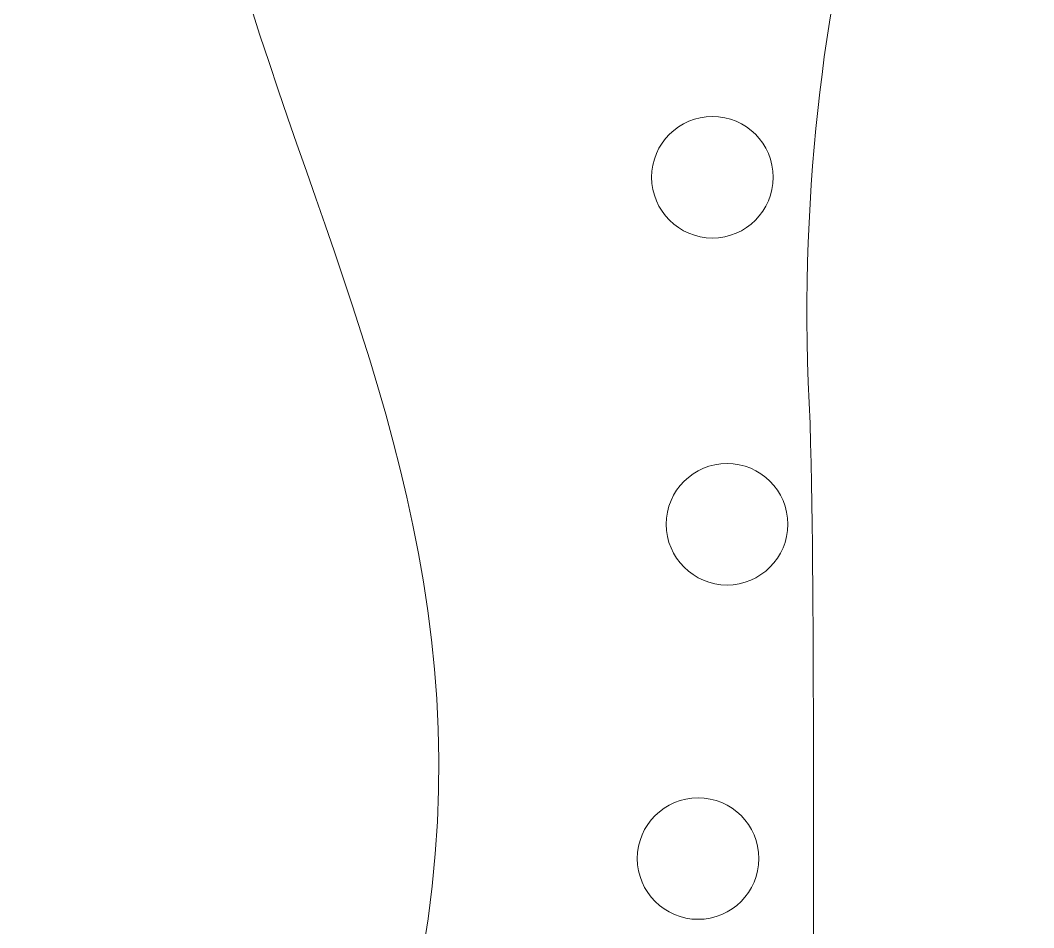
# Model space of a CAD drawing. Header units: centimetres. Extents: x -21.6 to 35.6, y -35.6 to 48.3.
# Drawn here: x -2.741 to -1.073, y 36.85 to 38.343 of the extents above; entities that cross this region are included whole.
import ezdxf

# ---------------------------------------------------------------- set-up
doc = ezdxf.new("R2010")
doc.units = ezdxf.units.CM
doc.header["$MEASUREMENT"] = 0
doc.layers.add('layer 1', color=7, linetype='Continuous')

msp = doc.modelspace()

# ---------------------------------------------------------------- linework, layer by layer
at = {"layer": 'layer 1', "color": 250, "lineweight": 9}
for points, knots in [([(-2.445, 39.6309), (-2.16984, 41.17608), (-0.21824, 41.07448), (-0.00657, 39.7198), (-0.00657, 39.7198), (0.31798, 38.23813), (-0.80137, 37.85773), (-0.17116, 36.40701), (-0.17116, 36.40701), (0.59435, 34.60783), (-2.73622, 34.112), (-2.19295, 36.398), (-2.19295, 36.398), (-1.68495, 37.73149), (-2.74133, 38.27622), (-2.445, 39.6309)], [0, 0, 0, 0, 0.2, 0.2, 0.2, 0.2, 0.4, 0.4, 0.4, 0.4, 0.6, 0.6, 0.6, 0.6, 1, 1, 1, 1]), ([(-1.91727, 36.36943), (-1.82147, 36.47866), (-1.43075, 36.57667), (-1.43452, 36.74387), (-1.43452, 36.74387), (-1.43833, 36.91302), (-1.43245, 37.3371), (-1.44143, 37.67973), (-1.44143, 37.67973), (-1.48458, 38.40587), (-1.25539, 39.01647), (-1.14558, 39.02753), (-1.14558, 39.02753), (-1.04343, 39.03782), (-0.82159, 38.64356), (-0.79311, 37.66915), (-0.79311, 37.66915), (-0.79555, 37.29568), (-0.8134, 36.94161), (-0.82539, 36.77232), (-0.82539, 36.77232), (-0.83604, 36.62206), (-0.46276, 36.42958), (-0.46309, 36.38076)], [0, 0, 0, 0, 0.1428571, 0.1428571, 0.1428571, 0.1428571, 0.2857143, 0.2857143, 0.2857143, 0.2857143, 0.4285714, 0.4285714, 0.4285714, 0.4285714, 0.5714286, 0.5714286, 0.5714286, 0.5714286, 0.7142857, 0.7142857, 0.7142857, 0.7142857, 1, 1, 1, 1]), ([(-1.60226, 38.18502), (-1.65748, 38.18502), (-1.70225, 38.14025), (-1.70225, 38.08502), (-1.70225, 38.08502), (-1.70226, 38.02979), (-1.65748, 37.98502), (-1.60226, 37.98502), (-1.60226, 37.98502), (-1.54703, 37.98502), (-1.50226, 38.02979), (-1.50226, 38.08502), (-1.50226, 38.08502), (-1.50225, 38.14025), (-1.54703, 38.18502), (-1.60226, 38.18502)], [0, 0, 0, 0, 0.2, 0.2, 0.2, 0.2, 0.4, 0.4, 0.4, 0.4, 0.6, 0.6, 0.6, 0.6, 1, 1, 1, 1]), ([(-1.60226, 38.18502), (-1.65748, 38.18502), (-1.70225, 38.14025), (-1.70225, 38.08502), (-1.70225, 38.08502), (-1.70226, 38.02979), (-1.65748, 37.98502), (-1.60226, 37.98502), (-1.60226, 37.98502), (-1.54703, 37.98502), (-1.50226, 38.02979), (-1.50226, 38.08502), (-1.50226, 38.08502), (-1.50225, 38.14025), (-1.54703, 38.18502), (-1.60226, 38.18502)], [0, 0, 0, 0, 0.2, 0.2, 0.2, 0.2, 0.4, 0.4, 0.4, 0.4, 0.6, 0.6, 0.6, 0.6, 1, 1, 1, 1]), ([(-1.60226, 38.18502), (-1.65748, 38.18502), (-1.70225, 38.14025), (-1.70225, 38.08502), (-1.70225, 38.08502), (-1.70226, 38.02979), (-1.65748, 37.98502), (-1.60226, 37.98502), (-1.60226, 37.98502), (-1.54703, 37.98502), (-1.50226, 38.02979), (-1.50226, 38.08502), (-1.50226, 38.08502), (-1.50225, 38.14025), (-1.54703, 38.18502), (-1.60226, 38.18502)], [0, 0, 0, 0, 0.2, 0.2, 0.2, 0.2, 0.4, 0.4, 0.4, 0.4, 0.6, 0.6, 0.6, 0.6, 1, 1, 1, 1]), ([(-1.60226, 38.18502), (-1.65748, 38.18502), (-1.70225, 38.14025), (-1.70225, 38.08502), (-1.70225, 38.08502), (-1.70226, 38.02979), (-1.65748, 37.98502), (-1.60226, 37.98502), (-1.60226, 37.98502), (-1.54703, 37.98502), (-1.50226, 38.02979), (-1.50226, 38.08502), (-1.50226, 38.08502), (-1.50225, 38.14025), (-1.54703, 38.18502), (-1.60226, 38.18502)], [0, 0, 0, 0, 0.2, 0.2, 0.2, 0.2, 0.4, 0.4, 0.4, 0.4, 0.6, 0.6, 0.6, 0.6, 1, 1, 1, 1]), ([(-1.60226, 38.18502), (-1.65748, 38.18502), (-1.70225, 38.14025), (-1.70225, 38.08502), (-1.70225, 38.08502), (-1.70226, 38.02979), (-1.65748, 37.98502), (-1.60226, 37.98502), (-1.60226, 37.98502), (-1.54703, 37.98502), (-1.50226, 38.02979), (-1.50226, 38.08502), (-1.50226, 38.08502), (-1.50225, 38.14025), (-1.54703, 38.18502), (-1.60226, 38.18502)], [0, 0, 0, 0, 0.2, 0.2, 0.2, 0.2, 0.4, 0.4, 0.4, 0.4, 0.6, 0.6, 0.6, 0.6, 1, 1, 1, 1]), ([(-1.60226, 38.18502), (-1.65748, 38.18502), (-1.70225, 38.14025), (-1.70225, 38.08502), (-1.70225, 38.08502), (-1.70226, 38.02979), (-1.65748, 37.98502), (-1.60226, 37.98502), (-1.60226, 37.98502), (-1.54703, 37.98502), (-1.50226, 38.02979), (-1.50226, 38.08502), (-1.50226, 38.08502), (-1.50225, 38.14025), (-1.54703, 38.18502), (-1.60226, 38.18502)], [0, 0, 0, 0, 0.2, 0.2, 0.2, 0.2, 0.4, 0.4, 0.4, 0.4, 0.6, 0.6, 0.6, 0.6, 1, 1, 1, 1]), ([(-1.60226, 38.18502), (-1.65748, 38.18502), (-1.70225, 38.14025), (-1.70225, 38.08502), (-1.70225, 38.08502), (-1.70226, 38.02979), (-1.65748, 37.98502), (-1.60226, 37.98502), (-1.60226, 37.98502), (-1.54703, 37.98502), (-1.50226, 38.02979), (-1.50226, 38.08502), (-1.50226, 38.08502), (-1.50225, 38.14025), (-1.54703, 38.18502), (-1.60226, 38.18502)], [0, 0, 0, 0, 0.2, 0.2, 0.2, 0.2, 0.4, 0.4, 0.4, 0.4, 0.6, 0.6, 0.6, 0.6, 1, 1, 1, 1]), ([(-1.60226, 38.18502), (-1.65748, 38.18502), (-1.70225, 38.14025), (-1.70225, 38.08502), (-1.70225, 38.08502), (-1.70226, 38.02979), (-1.65748, 37.98502), (-1.60226, 37.98502), (-1.60226, 37.98502), (-1.54703, 37.98502), (-1.50226, 38.02979), (-1.50226, 38.08502), (-1.50226, 38.08502), (-1.50225, 38.14025), (-1.54703, 38.18502), (-1.60226, 38.18502)], [0, 0, 0, 0, 0.2, 0.2, 0.2, 0.2, 0.4, 0.4, 0.4, 0.4, 0.6, 0.6, 0.6, 0.6, 1, 1, 1, 1]), ([(-1.60226, 38.18502), (-1.65748, 38.18502), (-1.70225, 38.14025), (-1.70225, 38.08502), (-1.70225, 38.08502), (-1.70226, 38.02979), (-1.65748, 37.98502), (-1.60226, 37.98502), (-1.60226, 37.98502), (-1.54703, 37.98502), (-1.50226, 38.02979), (-1.50226, 38.08502), (-1.50226, 38.08502), (-1.50225, 38.14025), (-1.54703, 38.18502), (-1.60226, 38.18502)], [0, 0, 0, 0, 0.2, 0.2, 0.2, 0.2, 0.4, 0.4, 0.4, 0.4, 0.6, 0.6, 0.6, 0.6, 1, 1, 1, 1]), ([(-1.60226, 38.18502), (-1.65748, 38.18502), (-1.70225, 38.14025), (-1.70225, 38.08502), (-1.70225, 38.08502), (-1.70226, 38.02979), (-1.65748, 37.98502), (-1.60226, 37.98502), (-1.60226, 37.98502), (-1.54703, 37.98502), (-1.50226, 38.02979), (-1.50226, 38.08502), (-1.50226, 38.08502), (-1.50225, 38.14025), (-1.54703, 38.18502), (-1.60226, 38.18502)], [0, 0, 0, 0, 0.2, 0.2, 0.2, 0.2, 0.4, 0.4, 0.4, 0.4, 0.6, 0.6, 0.6, 0.6, 1, 1, 1, 1]), ([(-1.60226, 38.18502), (-1.65748, 38.18502), (-1.70225, 38.14025), (-1.70225, 38.08502), (-1.70225, 38.08502), (-1.70226, 38.02979), (-1.65748, 37.98502), (-1.60226, 37.98502), (-1.60226, 37.98502), (-1.54703, 37.98502), (-1.50226, 38.02979), (-1.50226, 38.08502), (-1.50226, 38.08502), (-1.50225, 38.14025), (-1.54703, 38.18502), (-1.60226, 38.18502)], [0, 0, 0, 0, 0.2, 0.2, 0.2, 0.2, 0.4, 0.4, 0.4, 0.4, 0.6, 0.6, 0.6, 0.6, 1, 1, 1, 1]), ([(-1.60226, 38.18502), (-1.65748, 38.18502), (-1.70225, 38.14025), (-1.70225, 38.08502), (-1.70225, 38.08502), (-1.70226, 38.02979), (-1.65748, 37.98502), (-1.60226, 37.98502), (-1.60226, 37.98502), (-1.54703, 37.98502), (-1.50226, 38.02979), (-1.50226, 38.08502), (-1.50226, 38.08502), (-1.50225, 38.14025), (-1.54703, 38.18502), (-1.60226, 38.18502)], [0, 0, 0, 0, 0.2, 0.2, 0.2, 0.2, 0.4, 0.4, 0.4, 0.4, 0.6, 0.6, 0.6, 0.6, 1, 1, 1, 1]), ([(-1.60226, 38.18502), (-1.65748, 38.18502), (-1.70225, 38.14025), (-1.70225, 38.08502), (-1.70225, 38.08502), (-1.70226, 38.02979), (-1.65748, 37.98502), (-1.60226, 37.98502), (-1.60226, 37.98502), (-1.54703, 37.98502), (-1.50226, 38.02979), (-1.50226, 38.08502), (-1.50226, 38.08502), (-1.50225, 38.14025), (-1.54703, 38.18502), (-1.60226, 38.18502)], [0, 0, 0, 0, 0.2, 0.2, 0.2, 0.2, 0.4, 0.4, 0.4, 0.4, 0.6, 0.6, 0.6, 0.6, 1, 1, 1, 1]), ([(-1.60226, 38.18502), (-1.65748, 38.18502), (-1.70225, 38.14025), (-1.70225, 38.08502), (-1.70225, 38.08502), (-1.70226, 38.02979), (-1.65748, 37.98502), (-1.60226, 37.98502), (-1.60226, 37.98502), (-1.54703, 37.98502), (-1.50226, 38.02979), (-1.50226, 38.08502), (-1.50226, 38.08502), (-1.50225, 38.14025), (-1.54703, 38.18502), (-1.60226, 38.18502)], [0, 0, 0, 0, 0.2, 0.2, 0.2, 0.2, 0.4, 0.4, 0.4, 0.4, 0.6, 0.6, 0.6, 0.6, 1, 1, 1, 1]), ([(-1.60226, 38.18502), (-1.65748, 38.18502), (-1.70225, 38.14025), (-1.70225, 38.08502), (-1.70225, 38.08502), (-1.70226, 38.02979), (-1.65748, 37.98502), (-1.60226, 37.98502), (-1.60226, 37.98502), (-1.54703, 37.98502), (-1.50226, 38.02979), (-1.50226, 38.08502), (-1.50226, 38.08502), (-1.50225, 38.14025), (-1.54703, 38.18502), (-1.60226, 38.18502)], [0, 0, 0, 0, 0.2, 0.2, 0.2, 0.2, 0.4, 0.4, 0.4, 0.4, 0.6, 0.6, 0.6, 0.6, 1, 1, 1, 1]), ([(-1.60226, 38.18502), (-1.65748, 38.18502), (-1.70225, 38.14025), (-1.70225, 38.08502), (-1.70225, 38.08502), (-1.70226, 38.02979), (-1.65748, 37.98502), (-1.60226, 37.98502), (-1.60226, 37.98502), (-1.54703, 37.98502), (-1.50226, 38.02979), (-1.50226, 38.08502), (-1.50226, 38.08502), (-1.50225, 38.14025), (-1.54703, 38.18502), (-1.60226, 38.18502)], [0, 0, 0, 0, 0.2, 0.2, 0.2, 0.2, 0.4, 0.4, 0.4, 0.4, 0.6, 0.6, 0.6, 0.6, 1, 1, 1, 1]), ([(-1.60226, 38.18502), (-1.65748, 38.18502), (-1.70225, 38.14025), (-1.70225, 38.08502), (-1.70225, 38.08502), (-1.70226, 38.02979), (-1.65748, 37.98502), (-1.60226, 37.98502), (-1.60226, 37.98502), (-1.54703, 37.98502), (-1.50226, 38.02979), (-1.50226, 38.08502), (-1.50226, 38.08502), (-1.50225, 38.14025), (-1.54703, 38.18502), (-1.60226, 38.18502)], [0, 0, 0, 0, 0.2, 0.2, 0.2, 0.2, 0.4, 0.4, 0.4, 0.4, 0.6, 0.6, 0.6, 0.6, 1, 1, 1, 1]), ([(-1.60226, 38.18502), (-1.65748, 38.18502), (-1.70225, 38.14025), (-1.70225, 38.08502), (-1.70225, 38.08502), (-1.70226, 38.02979), (-1.65748, 37.98502), (-1.60226, 37.98502), (-1.60226, 37.98502), (-1.54703, 37.98502), (-1.50226, 38.02979), (-1.50226, 38.08502), (-1.50226, 38.08502), (-1.50225, 38.14025), (-1.54703, 38.18502), (-1.60226, 38.18502)], [0, 0, 0, 0, 0.2, 0.2, 0.2, 0.2, 0.4, 0.4, 0.4, 0.4, 0.6, 0.6, 0.6, 0.6, 1, 1, 1, 1]), ([(-1.60226, 38.18502), (-1.65748, 38.18502), (-1.70225, 38.14025), (-1.70225, 38.08502), (-1.70225, 38.08502), (-1.70226, 38.02979), (-1.65748, 37.98502), (-1.60226, 37.98502), (-1.60226, 37.98502), (-1.54703, 37.98502), (-1.50226, 38.02979), (-1.50226, 38.08502), (-1.50226, 38.08502), (-1.50225, 38.14025), (-1.54703, 38.18502), (-1.60226, 38.18502)], [0, 0, 0, 0, 0.2, 0.2, 0.2, 0.2, 0.4, 0.4, 0.4, 0.4, 0.6, 0.6, 0.6, 0.6, 1, 1, 1, 1]), ([(-1.60226, 38.18502), (-1.65748, 38.18502), (-1.70225, 38.14025), (-1.70225, 38.08502), (-1.70225, 38.08502), (-1.70226, 38.02979), (-1.65748, 37.98502), (-1.60226, 37.98502), (-1.60226, 37.98502), (-1.54703, 37.98502), (-1.50226, 38.02979), (-1.50226, 38.08502), (-1.50226, 38.08502), (-1.50225, 38.14025), (-1.54703, 38.18502), (-1.60226, 38.18502)], [0, 0, 0, 0, 0.2, 0.2, 0.2, 0.2, 0.4, 0.4, 0.4, 0.4, 0.6, 0.6, 0.6, 0.6, 1, 1, 1, 1]), ([(-1.60226, 38.18502), (-1.65748, 38.18502), (-1.70225, 38.14025), (-1.70225, 38.08502), (-1.70225, 38.08502), (-1.70226, 38.02979), (-1.65748, 37.98502), (-1.60226, 37.98502), (-1.60226, 37.98502), (-1.54703, 37.98502), (-1.50226, 38.02979), (-1.50226, 38.08502), (-1.50226, 38.08502), (-1.50225, 38.14025), (-1.54703, 38.18502), (-1.60226, 38.18502)], [0, 0, 0, 0, 0.2, 0.2, 0.2, 0.2, 0.4, 0.4, 0.4, 0.4, 0.6, 0.6, 0.6, 0.6, 1, 1, 1, 1]), ([(-1.57824, 37.61375), (-1.63346, 37.61375), (-1.67823, 37.56898), (-1.67823, 37.51375), (-1.67823, 37.51375), (-1.67824, 37.45852), (-1.63346, 37.41375), (-1.57824, 37.41375), (-1.57824, 37.41375), (-1.52301, 37.41375), (-1.47824, 37.45852), (-1.47824, 37.51375), (-1.47824, 37.51375), (-1.47823, 37.56898), (-1.52301, 37.61375), (-1.57824, 37.61375)], [0, 0, 0, 0, 0.2, 0.2, 0.2, 0.2, 0.4, 0.4, 0.4, 0.4, 0.6, 0.6, 0.6, 0.6, 1, 1, 1, 1]), ([(-1.57824, 37.61375), (-1.63346, 37.61375), (-1.67823, 37.56898), (-1.67823, 37.51375), (-1.67823, 37.51375), (-1.67824, 37.45852), (-1.63346, 37.41375), (-1.57824, 37.41375), (-1.57824, 37.41375), (-1.52301, 37.41375), (-1.47824, 37.45852), (-1.47824, 37.51375), (-1.47824, 37.51375), (-1.47823, 37.56898), (-1.52301, 37.61375), (-1.57824, 37.61375)], [0, 0, 0, 0, 0.2, 0.2, 0.2, 0.2, 0.4, 0.4, 0.4, 0.4, 0.6, 0.6, 0.6, 0.6, 1, 1, 1, 1]), ([(-1.57824, 37.61375), (-1.63346, 37.61375), (-1.67823, 37.56898), (-1.67823, 37.51375), (-1.67823, 37.51375), (-1.67824, 37.45852), (-1.63346, 37.41375), (-1.57824, 37.41375), (-1.57824, 37.41375), (-1.52301, 37.41375), (-1.47824, 37.45852), (-1.47824, 37.51375), (-1.47824, 37.51375), (-1.47823, 37.56898), (-1.52301, 37.61375), (-1.57824, 37.61375)], [0, 0, 0, 0, 0.2, 0.2, 0.2, 0.2, 0.4, 0.4, 0.4, 0.4, 0.6, 0.6, 0.6, 0.6, 1, 1, 1, 1]), ([(-1.57824, 37.61375), (-1.63346, 37.61375), (-1.67823, 37.56898), (-1.67823, 37.51375), (-1.67823, 37.51375), (-1.67824, 37.45852), (-1.63346, 37.41375), (-1.57824, 37.41375), (-1.57824, 37.41375), (-1.52301, 37.41375), (-1.47824, 37.45852), (-1.47824, 37.51375), (-1.47824, 37.51375), (-1.47823, 37.56898), (-1.52301, 37.61375), (-1.57824, 37.61375)], [0, 0, 0, 0, 0.2, 0.2, 0.2, 0.2, 0.4, 0.4, 0.4, 0.4, 0.6, 0.6, 0.6, 0.6, 1, 1, 1, 1]), ([(-1.57824, 37.61375), (-1.63346, 37.61375), (-1.67823, 37.56898), (-1.67823, 37.51375), (-1.67823, 37.51375), (-1.67824, 37.45852), (-1.63346, 37.41375), (-1.57824, 37.41375), (-1.57824, 37.41375), (-1.52301, 37.41375), (-1.47824, 37.45852), (-1.47824, 37.51375), (-1.47824, 37.51375), (-1.47823, 37.56898), (-1.52301, 37.61375), (-1.57824, 37.61375)], [0, 0, 0, 0, 0.2, 0.2, 0.2, 0.2, 0.4, 0.4, 0.4, 0.4, 0.6, 0.6, 0.6, 0.6, 1, 1, 1, 1]), ([(-1.57824, 37.61375), (-1.63346, 37.61375), (-1.67823, 37.56898), (-1.67823, 37.51375), (-1.67823, 37.51375), (-1.67824, 37.45852), (-1.63346, 37.41375), (-1.57824, 37.41375), (-1.57824, 37.41375), (-1.52301, 37.41375), (-1.47824, 37.45852), (-1.47824, 37.51375), (-1.47824, 37.51375), (-1.47823, 37.56898), (-1.52301, 37.61375), (-1.57824, 37.61375)], [0, 0, 0, 0, 0.2, 0.2, 0.2, 0.2, 0.4, 0.4, 0.4, 0.4, 0.6, 0.6, 0.6, 0.6, 1, 1, 1, 1]), ([(-1.57824, 37.61375), (-1.63346, 37.61375), (-1.67823, 37.56898), (-1.67823, 37.51375), (-1.67823, 37.51375), (-1.67824, 37.45852), (-1.63346, 37.41375), (-1.57824, 37.41375), (-1.57824, 37.41375), (-1.52301, 37.41375), (-1.47824, 37.45852), (-1.47824, 37.51375), (-1.47824, 37.51375), (-1.47823, 37.56898), (-1.52301, 37.61375), (-1.57824, 37.61375)], [0, 0, 0, 0, 0.2, 0.2, 0.2, 0.2, 0.4, 0.4, 0.4, 0.4, 0.6, 0.6, 0.6, 0.6, 1, 1, 1, 1]), ([(-1.57824, 37.61375), (-1.63346, 37.61375), (-1.67823, 37.56898), (-1.67823, 37.51375), (-1.67823, 37.51375), (-1.67824, 37.45852), (-1.63346, 37.41375), (-1.57824, 37.41375), (-1.57824, 37.41375), (-1.52301, 37.41375), (-1.47824, 37.45852), (-1.47824, 37.51375), (-1.47824, 37.51375), (-1.47823, 37.56898), (-1.52301, 37.61375), (-1.57824, 37.61375)], [0, 0, 0, 0, 0.2, 0.2, 0.2, 0.2, 0.4, 0.4, 0.4, 0.4, 0.6, 0.6, 0.6, 0.6, 1, 1, 1, 1]), ([(-1.57824, 37.61375), (-1.63346, 37.61375), (-1.67823, 37.56898), (-1.67823, 37.51375), (-1.67823, 37.51375), (-1.67824, 37.45852), (-1.63346, 37.41375), (-1.57824, 37.41375), (-1.57824, 37.41375), (-1.52301, 37.41375), (-1.47824, 37.45852), (-1.47824, 37.51375), (-1.47824, 37.51375), (-1.47823, 37.56898), (-1.52301, 37.61375), (-1.57824, 37.61375)], [0, 0, 0, 0, 0.2, 0.2, 0.2, 0.2, 0.4, 0.4, 0.4, 0.4, 0.6, 0.6, 0.6, 0.6, 1, 1, 1, 1]), ([(-1.57824, 37.61375), (-1.63346, 37.61375), (-1.67823, 37.56898), (-1.67823, 37.51375), (-1.67823, 37.51375), (-1.67824, 37.45852), (-1.63346, 37.41375), (-1.57824, 37.41375), (-1.57824, 37.41375), (-1.52301, 37.41375), (-1.47824, 37.45852), (-1.47824, 37.51375), (-1.47824, 37.51375), (-1.47823, 37.56898), (-1.52301, 37.61375), (-1.57824, 37.61375)], [0, 0, 0, 0, 0.2, 0.2, 0.2, 0.2, 0.4, 0.4, 0.4, 0.4, 0.6, 0.6, 0.6, 0.6, 1, 1, 1, 1]), ([(-1.57824, 37.61375), (-1.63346, 37.61375), (-1.67823, 37.56898), (-1.67823, 37.51375), (-1.67823, 37.51375), (-1.67824, 37.45852), (-1.63346, 37.41375), (-1.57824, 37.41375), (-1.57824, 37.41375), (-1.52301, 37.41375), (-1.47824, 37.45852), (-1.47824, 37.51375), (-1.47824, 37.51375), (-1.47823, 37.56898), (-1.52301, 37.61375), (-1.57824, 37.61375)], [0, 0, 0, 0, 0.2, 0.2, 0.2, 0.2, 0.4, 0.4, 0.4, 0.4, 0.6, 0.6, 0.6, 0.6, 1, 1, 1, 1]), ([(-1.57824, 37.61375), (-1.63346, 37.61375), (-1.67823, 37.56898), (-1.67823, 37.51375), (-1.67823, 37.51375), (-1.67824, 37.45852), (-1.63346, 37.41375), (-1.57824, 37.41375), (-1.57824, 37.41375), (-1.52301, 37.41375), (-1.47824, 37.45852), (-1.47824, 37.51375), (-1.47824, 37.51375), (-1.47823, 37.56898), (-1.52301, 37.61375), (-1.57824, 37.61375)], [0, 0, 0, 0, 0.2, 0.2, 0.2, 0.2, 0.4, 0.4, 0.4, 0.4, 0.6, 0.6, 0.6, 0.6, 1, 1, 1, 1]), ([(-1.57824, 37.61375), (-1.63346, 37.61375), (-1.67823, 37.56898), (-1.67823, 37.51375), (-1.67823, 37.51375), (-1.67824, 37.45852), (-1.63346, 37.41375), (-1.57824, 37.41375), (-1.57824, 37.41375), (-1.52301, 37.41375), (-1.47824, 37.45852), (-1.47824, 37.51375), (-1.47824, 37.51375), (-1.47823, 37.56898), (-1.52301, 37.61375), (-1.57824, 37.61375)], [0, 0, 0, 0, 0.2, 0.2, 0.2, 0.2, 0.4, 0.4, 0.4, 0.4, 0.6, 0.6, 0.6, 0.6, 1, 1, 1, 1]), ([(-1.57824, 37.61375), (-1.63346, 37.61375), (-1.67823, 37.56898), (-1.67823, 37.51375), (-1.67823, 37.51375), (-1.67824, 37.45852), (-1.63346, 37.41375), (-1.57824, 37.41375), (-1.57824, 37.41375), (-1.52301, 37.41375), (-1.47824, 37.45852), (-1.47824, 37.51375), (-1.47824, 37.51375), (-1.47823, 37.56898), (-1.52301, 37.61375), (-1.57824, 37.61375)], [0, 0, 0, 0, 0.2, 0.2, 0.2, 0.2, 0.4, 0.4, 0.4, 0.4, 0.6, 0.6, 0.6, 0.6, 1, 1, 1, 1]), ([(-1.57824, 37.61375), (-1.63346, 37.61375), (-1.67823, 37.56898), (-1.67823, 37.51375), (-1.67823, 37.51375), (-1.67824, 37.45852), (-1.63346, 37.41375), (-1.57824, 37.41375), (-1.57824, 37.41375), (-1.52301, 37.41375), (-1.47824, 37.45852), (-1.47824, 37.51375), (-1.47824, 37.51375), (-1.47823, 37.56898), (-1.52301, 37.61375), (-1.57824, 37.61375)], [0, 0, 0, 0, 0.2, 0.2, 0.2, 0.2, 0.4, 0.4, 0.4, 0.4, 0.6, 0.6, 0.6, 0.6, 1, 1, 1, 1]), ([(-1.57824, 37.61375), (-1.63346, 37.61375), (-1.67823, 37.56898), (-1.67823, 37.51375), (-1.67823, 37.51375), (-1.67824, 37.45852), (-1.63346, 37.41375), (-1.57824, 37.41375), (-1.57824, 37.41375), (-1.52301, 37.41375), (-1.47824, 37.45852), (-1.47824, 37.51375), (-1.47824, 37.51375), (-1.47823, 37.56898), (-1.52301, 37.61375), (-1.57824, 37.61375)], [0, 0, 0, 0, 0.2, 0.2, 0.2, 0.2, 0.4, 0.4, 0.4, 0.4, 0.6, 0.6, 0.6, 0.6, 1, 1, 1, 1]), ([(-1.57824, 37.61375), (-1.63346, 37.61375), (-1.67823, 37.56898), (-1.67823, 37.51375), (-1.67823, 37.51375), (-1.67824, 37.45852), (-1.63346, 37.41375), (-1.57824, 37.41375), (-1.57824, 37.41375), (-1.52301, 37.41375), (-1.47824, 37.45852), (-1.47824, 37.51375), (-1.47824, 37.51375), (-1.47823, 37.56898), (-1.52301, 37.61375), (-1.57824, 37.61375)], [0, 0, 0, 0, 0.2, 0.2, 0.2, 0.2, 0.4, 0.4, 0.4, 0.4, 0.6, 0.6, 0.6, 0.6, 1, 1, 1, 1]), ([(-1.57824, 37.61375), (-1.63346, 37.61375), (-1.67823, 37.56898), (-1.67823, 37.51375), (-1.67823, 37.51375), (-1.67824, 37.45852), (-1.63346, 37.41375), (-1.57824, 37.41375), (-1.57824, 37.41375), (-1.52301, 37.41375), (-1.47824, 37.45852), (-1.47824, 37.51375), (-1.47824, 37.51375), (-1.47823, 37.56898), (-1.52301, 37.61375), (-1.57824, 37.61375)], [0, 0, 0, 0, 0.2, 0.2, 0.2, 0.2, 0.4, 0.4, 0.4, 0.4, 0.6, 0.6, 0.6, 0.6, 1, 1, 1, 1]), ([(-1.57824, 37.61375), (-1.63346, 37.61375), (-1.67823, 37.56898), (-1.67823, 37.51375), (-1.67823, 37.51375), (-1.67824, 37.45852), (-1.63346, 37.41375), (-1.57824, 37.41375), (-1.57824, 37.41375), (-1.52301, 37.41375), (-1.47824, 37.45852), (-1.47824, 37.51375), (-1.47824, 37.51375), (-1.47823, 37.56898), (-1.52301, 37.61375), (-1.57824, 37.61375)], [0, 0, 0, 0, 0.2, 0.2, 0.2, 0.2, 0.4, 0.4, 0.4, 0.4, 0.6, 0.6, 0.6, 0.6, 1, 1, 1, 1]), ([(-1.57824, 37.61375), (-1.63346, 37.61375), (-1.67823, 37.56898), (-1.67823, 37.51375), (-1.67823, 37.51375), (-1.67824, 37.45852), (-1.63346, 37.41375), (-1.57824, 37.41375), (-1.57824, 37.41375), (-1.52301, 37.41375), (-1.47824, 37.45852), (-1.47824, 37.51375), (-1.47824, 37.51375), (-1.47823, 37.56898), (-1.52301, 37.61375), (-1.57824, 37.61375)], [0, 0, 0, 0, 0.2, 0.2, 0.2, 0.2, 0.4, 0.4, 0.4, 0.4, 0.6, 0.6, 0.6, 0.6, 1, 1, 1, 1]), ([(-1.57824, 37.61375), (-1.63346, 37.61375), (-1.67823, 37.56898), (-1.67823, 37.51375), (-1.67823, 37.51375), (-1.67824, 37.45852), (-1.63346, 37.41375), (-1.57824, 37.41375), (-1.57824, 37.41375), (-1.52301, 37.41375), (-1.47824, 37.45852), (-1.47824, 37.51375), (-1.47824, 37.51375), (-1.47823, 37.56898), (-1.52301, 37.61375), (-1.57824, 37.61375)], [0, 0, 0, 0, 0.2, 0.2, 0.2, 0.2, 0.4, 0.4, 0.4, 0.4, 0.6, 0.6, 0.6, 0.6, 1, 1, 1, 1]), ([(-1.62587, 37.06345), (-1.68109, 37.06345), (-1.72586, 37.01868), (-1.72586, 36.96345), (-1.72586, 36.96345), (-1.72587, 36.90822), (-1.68109, 36.86345), (-1.62587, 36.86345), (-1.62587, 36.86345), (-1.57064, 36.86345), (-1.52587, 36.90822), (-1.52587, 36.96345), (-1.52587, 36.96345), (-1.52586, 37.01868), (-1.57064, 37.06345), (-1.62587, 37.06345)], [0, 0, 0, 0, 0.2, 0.2, 0.2, 0.2, 0.4, 0.4, 0.4, 0.4, 0.6, 0.6, 0.6, 0.6, 1, 1, 1, 1]), ([(-1.62587, 37.06345), (-1.68109, 37.06345), (-1.72586, 37.01868), (-1.72586, 36.96345), (-1.72586, 36.96345), (-1.72587, 36.90822), (-1.68109, 36.86345), (-1.62587, 36.86345), (-1.62587, 36.86345), (-1.57064, 36.86345), (-1.52587, 36.90822), (-1.52587, 36.96345), (-1.52587, 36.96345), (-1.52586, 37.01868), (-1.57064, 37.06345), (-1.62587, 37.06345)], [0, 0, 0, 0, 0.2, 0.2, 0.2, 0.2, 0.4, 0.4, 0.4, 0.4, 0.6, 0.6, 0.6, 0.6, 1, 1, 1, 1]), ([(-1.62587, 37.06345), (-1.68109, 37.06345), (-1.72586, 37.01868), (-1.72586, 36.96345), (-1.72586, 36.96345), (-1.72587, 36.90822), (-1.68109, 36.86345), (-1.62587, 36.86345), (-1.62587, 36.86345), (-1.57064, 36.86345), (-1.52587, 36.90822), (-1.52587, 36.96345), (-1.52587, 36.96345), (-1.52586, 37.01868), (-1.57064, 37.06345), (-1.62587, 37.06345)], [0, 0, 0, 0, 0.2, 0.2, 0.2, 0.2, 0.4, 0.4, 0.4, 0.4, 0.6, 0.6, 0.6, 0.6, 1, 1, 1, 1]), ([(-1.62587, 37.06345), (-1.68109, 37.06345), (-1.72586, 37.01868), (-1.72586, 36.96345), (-1.72586, 36.96345), (-1.72587, 36.90822), (-1.68109, 36.86345), (-1.62587, 36.86345), (-1.62587, 36.86345), (-1.57064, 36.86345), (-1.52587, 36.90822), (-1.52587, 36.96345), (-1.52587, 36.96345), (-1.52586, 37.01868), (-1.57064, 37.06345), (-1.62587, 37.06345)], [0, 0, 0, 0, 0.2, 0.2, 0.2, 0.2, 0.4, 0.4, 0.4, 0.4, 0.6, 0.6, 0.6, 0.6, 1, 1, 1, 1]), ([(-1.62587, 37.06345), (-1.68109, 37.06345), (-1.72586, 37.01868), (-1.72586, 36.96345), (-1.72586, 36.96345), (-1.72587, 36.90822), (-1.68109, 36.86345), (-1.62587, 36.86345), (-1.62587, 36.86345), (-1.57064, 36.86345), (-1.52587, 36.90822), (-1.52587, 36.96345), (-1.52587, 36.96345), (-1.52586, 37.01868), (-1.57064, 37.06345), (-1.62587, 37.06345)], [0, 0, 0, 0, 0.2, 0.2, 0.2, 0.2, 0.4, 0.4, 0.4, 0.4, 0.6, 0.6, 0.6, 0.6, 1, 1, 1, 1]), ([(-1.62587, 37.06345), (-1.68109, 37.06345), (-1.72586, 37.01868), (-1.72586, 36.96345), (-1.72586, 36.96345), (-1.72587, 36.90822), (-1.68109, 36.86345), (-1.62587, 36.86345), (-1.62587, 36.86345), (-1.57064, 36.86345), (-1.52587, 36.90822), (-1.52587, 36.96345), (-1.52587, 36.96345), (-1.52586, 37.01868), (-1.57064, 37.06345), (-1.62587, 37.06345)], [0, 0, 0, 0, 0.2, 0.2, 0.2, 0.2, 0.4, 0.4, 0.4, 0.4, 0.6, 0.6, 0.6, 0.6, 1, 1, 1, 1]), ([(-1.62587, 37.06345), (-1.68109, 37.06345), (-1.72586, 37.01868), (-1.72586, 36.96345), (-1.72586, 36.96345), (-1.72587, 36.90822), (-1.68109, 36.86345), (-1.62587, 36.86345), (-1.62587, 36.86345), (-1.57064, 36.86345), (-1.52587, 36.90822), (-1.52587, 36.96345), (-1.52587, 36.96345), (-1.52586, 37.01868), (-1.57064, 37.06345), (-1.62587, 37.06345)], [0, 0, 0, 0, 0.2, 0.2, 0.2, 0.2, 0.4, 0.4, 0.4, 0.4, 0.6, 0.6, 0.6, 0.6, 1, 1, 1, 1]), ([(-1.62587, 37.06345), (-1.68109, 37.06345), (-1.72586, 37.01868), (-1.72586, 36.96345), (-1.72586, 36.96345), (-1.72587, 36.90822), (-1.68109, 36.86345), (-1.62587, 36.86345), (-1.62587, 36.86345), (-1.57064, 36.86345), (-1.52587, 36.90822), (-1.52587, 36.96345), (-1.52587, 36.96345), (-1.52586, 37.01868), (-1.57064, 37.06345), (-1.62587, 37.06345)], [0, 0, 0, 0, 0.2, 0.2, 0.2, 0.2, 0.4, 0.4, 0.4, 0.4, 0.6, 0.6, 0.6, 0.6, 1, 1, 1, 1]), ([(-1.62587, 37.06345), (-1.68109, 37.06345), (-1.72586, 37.01868), (-1.72586, 36.96345), (-1.72586, 36.96345), (-1.72587, 36.90822), (-1.68109, 36.86345), (-1.62587, 36.86345), (-1.62587, 36.86345), (-1.57064, 36.86345), (-1.52587, 36.90822), (-1.52587, 36.96345), (-1.52587, 36.96345), (-1.52586, 37.01868), (-1.57064, 37.06345), (-1.62587, 37.06345)], [0, 0, 0, 0, 0.2, 0.2, 0.2, 0.2, 0.4, 0.4, 0.4, 0.4, 0.6, 0.6, 0.6, 0.6, 1, 1, 1, 1]), ([(-1.62587, 37.06345), (-1.68109, 37.06345), (-1.72586, 37.01868), (-1.72586, 36.96345), (-1.72586, 36.96345), (-1.72587, 36.90822), (-1.68109, 36.86345), (-1.62587, 36.86345), (-1.62587, 36.86345), (-1.57064, 36.86345), (-1.52587, 36.90822), (-1.52587, 36.96345), (-1.52587, 36.96345), (-1.52586, 37.01868), (-1.57064, 37.06345), (-1.62587, 37.06345)], [0, 0, 0, 0, 0.2, 0.2, 0.2, 0.2, 0.4, 0.4, 0.4, 0.4, 0.6, 0.6, 0.6, 0.6, 1, 1, 1, 1]), ([(-1.62587, 37.06345), (-1.68109, 37.06345), (-1.72586, 37.01868), (-1.72586, 36.96345), (-1.72586, 36.96345), (-1.72587, 36.90822), (-1.68109, 36.86345), (-1.62587, 36.86345), (-1.62587, 36.86345), (-1.57064, 36.86345), (-1.52587, 36.90822), (-1.52587, 36.96345), (-1.52587, 36.96345), (-1.52586, 37.01868), (-1.57064, 37.06345), (-1.62587, 37.06345)], [0, 0, 0, 0, 0.2, 0.2, 0.2, 0.2, 0.4, 0.4, 0.4, 0.4, 0.6, 0.6, 0.6, 0.6, 1, 1, 1, 1]), ([(-1.62587, 37.06345), (-1.68109, 37.06345), (-1.72586, 37.01868), (-1.72586, 36.96345), (-1.72586, 36.96345), (-1.72587, 36.90822), (-1.68109, 36.86345), (-1.62587, 36.86345), (-1.62587, 36.86345), (-1.57064, 36.86345), (-1.52587, 36.90822), (-1.52587, 36.96345), (-1.52587, 36.96345), (-1.52586, 37.01868), (-1.57064, 37.06345), (-1.62587, 37.06345)], [0, 0, 0, 0, 0.2, 0.2, 0.2, 0.2, 0.4, 0.4, 0.4, 0.4, 0.6, 0.6, 0.6, 0.6, 1, 1, 1, 1]), ([(-1.62587, 37.06345), (-1.68109, 37.06345), (-1.72586, 37.01868), (-1.72586, 36.96345), (-1.72586, 36.96345), (-1.72587, 36.90822), (-1.68109, 36.86345), (-1.62587, 36.86345), (-1.62587, 36.86345), (-1.57064, 36.86345), (-1.52587, 36.90822), (-1.52587, 36.96345), (-1.52587, 36.96345), (-1.52586, 37.01868), (-1.57064, 37.06345), (-1.62587, 37.06345)], [0, 0, 0, 0, 0.2, 0.2, 0.2, 0.2, 0.4, 0.4, 0.4, 0.4, 0.6, 0.6, 0.6, 0.6, 1, 1, 1, 1]), ([(-1.62587, 37.06345), (-1.68109, 37.06345), (-1.72586, 37.01868), (-1.72586, 36.96345), (-1.72586, 36.96345), (-1.72587, 36.90822), (-1.68109, 36.86345), (-1.62587, 36.86345), (-1.62587, 36.86345), (-1.57064, 36.86345), (-1.52587, 36.90822), (-1.52587, 36.96345), (-1.52587, 36.96345), (-1.52586, 37.01868), (-1.57064, 37.06345), (-1.62587, 37.06345)], [0, 0, 0, 0, 0.2, 0.2, 0.2, 0.2, 0.4, 0.4, 0.4, 0.4, 0.6, 0.6, 0.6, 0.6, 1, 1, 1, 1]), ([(-1.62587, 37.06345), (-1.68109, 37.06345), (-1.72586, 37.01868), (-1.72586, 36.96345), (-1.72586, 36.96345), (-1.72587, 36.90822), (-1.68109, 36.86345), (-1.62587, 36.86345), (-1.62587, 36.86345), (-1.57064, 36.86345), (-1.52587, 36.90822), (-1.52587, 36.96345), (-1.52587, 36.96345), (-1.52586, 37.01868), (-1.57064, 37.06345), (-1.62587, 37.06345)], [0, 0, 0, 0, 0.2, 0.2, 0.2, 0.2, 0.4, 0.4, 0.4, 0.4, 0.6, 0.6, 0.6, 0.6, 1, 1, 1, 1]), ([(-1.62587, 37.06345), (-1.68109, 37.06345), (-1.72586, 37.01868), (-1.72586, 36.96345), (-1.72586, 36.96345), (-1.72587, 36.90822), (-1.68109, 36.86345), (-1.62587, 36.86345), (-1.62587, 36.86345), (-1.57064, 36.86345), (-1.52587, 36.90822), (-1.52587, 36.96345), (-1.52587, 36.96345), (-1.52586, 37.01868), (-1.57064, 37.06345), (-1.62587, 37.06345)], [0, 0, 0, 0, 0.2, 0.2, 0.2, 0.2, 0.4, 0.4, 0.4, 0.4, 0.6, 0.6, 0.6, 0.6, 1, 1, 1, 1]), ([(-1.62587, 37.06345), (-1.68109, 37.06345), (-1.72586, 37.01868), (-1.72586, 36.96345), (-1.72586, 36.96345), (-1.72587, 36.90822), (-1.68109, 36.86345), (-1.62587, 36.86345), (-1.62587, 36.86345), (-1.57064, 36.86345), (-1.52587, 36.90822), (-1.52587, 36.96345), (-1.52587, 36.96345), (-1.52586, 37.01868), (-1.57064, 37.06345), (-1.62587, 37.06345)], [0, 0, 0, 0, 0.2, 0.2, 0.2, 0.2, 0.4, 0.4, 0.4, 0.4, 0.6, 0.6, 0.6, 0.6, 1, 1, 1, 1]), ([(-1.62587, 37.06345), (-1.68109, 37.06345), (-1.72586, 37.01868), (-1.72586, 36.96345), (-1.72586, 36.96345), (-1.72587, 36.90822), (-1.68109, 36.86345), (-1.62587, 36.86345), (-1.62587, 36.86345), (-1.57064, 36.86345), (-1.52587, 36.90822), (-1.52587, 36.96345), (-1.52587, 36.96345), (-1.52586, 37.01868), (-1.57064, 37.06345), (-1.62587, 37.06345)], [0, 0, 0, 0, 0.2, 0.2, 0.2, 0.2, 0.4, 0.4, 0.4, 0.4, 0.6, 0.6, 0.6, 0.6, 1, 1, 1, 1]), ([(-1.62587, 37.06345), (-1.68109, 37.06345), (-1.72586, 37.01868), (-1.72586, 36.96345), (-1.72586, 36.96345), (-1.72587, 36.90822), (-1.68109, 36.86345), (-1.62587, 36.86345), (-1.62587, 36.86345), (-1.57064, 36.86345), (-1.52587, 36.90822), (-1.52587, 36.96345), (-1.52587, 36.96345), (-1.52586, 37.01868), (-1.57064, 37.06345), (-1.62587, 37.06345)], [0, 0, 0, 0, 0.2, 0.2, 0.2, 0.2, 0.4, 0.4, 0.4, 0.4, 0.6, 0.6, 0.6, 0.6, 1, 1, 1, 1]), ([(-1.62587, 37.06345), (-1.68109, 37.06345), (-1.72586, 37.01868), (-1.72586, 36.96345), (-1.72586, 36.96345), (-1.72587, 36.90822), (-1.68109, 36.86345), (-1.62587, 36.86345), (-1.62587, 36.86345), (-1.57064, 36.86345), (-1.52587, 36.90822), (-1.52587, 36.96345), (-1.52587, 36.96345), (-1.52586, 37.01868), (-1.57064, 37.06345), (-1.62587, 37.06345)], [0, 0, 0, 0, 0.2, 0.2, 0.2, 0.2, 0.4, 0.4, 0.4, 0.4, 0.6, 0.6, 0.6, 0.6, 1, 1, 1, 1]), ([(-1.62587, 37.06345), (-1.68109, 37.06345), (-1.72586, 37.01868), (-1.72586, 36.96345), (-1.72586, 36.96345), (-1.72587, 36.90822), (-1.68109, 36.86345), (-1.62587, 36.86345), (-1.62587, 36.86345), (-1.57064, 36.86345), (-1.52587, 36.90822), (-1.52587, 36.96345), (-1.52587, 36.96345), (-1.52586, 37.01868), (-1.57064, 37.06345), (-1.62587, 37.06345)], [0, 0, 0, 0, 0.2, 0.2, 0.2, 0.2, 0.4, 0.4, 0.4, 0.4, 0.6, 0.6, 0.6, 0.6, 1, 1, 1, 1])]:
    msp.add_open_spline(points, degree=3, knots=knots, dxfattribs=at)
for points in [[(-1.60226, 38.18502), (-1.60226, 38.18502), (-1.60226, 38.18502), (-1.60226, 38.18502)], [(-1.60226, 38.18502), (-1.60226, 38.18502), (-1.60226, 38.18502), (-1.60226, 38.18502)], [(-1.70225, 38.08502), (-1.70225, 38.08502), (-1.70225, 38.08502), (-1.70225, 38.08502)], [(-1.50226, 38.08502), (-1.50226, 38.08502), (-1.50226, 38.08502), (-1.50226, 38.08502)], [(-1.60226, 37.98502), (-1.60226, 37.98502), (-1.60226, 37.98502), (-1.60226, 37.98502)], [(-1.57824, 37.61375), (-1.57824, 37.61375), (-1.57824, 37.61375), (-1.57824, 37.61375)], [(-1.57824, 37.61375), (-1.57824, 37.61375), (-1.57824, 37.61375), (-1.57824, 37.61375)], [(-1.67823, 37.51375), (-1.67823, 37.51375), (-1.67823, 37.51375), (-1.67823, 37.51375)], [(-1.47824, 37.51375), (-1.47824, 37.51375), (-1.47824, 37.51375), (-1.47824, 37.51375)], [(-1.57824, 37.41375), (-1.57824, 37.41375), (-1.57824, 37.41375), (-1.57824, 37.41375)], [(-1.62587, 37.06345), (-1.62587, 37.06345), (-1.62587, 37.06345), (-1.62587, 37.06345)], [(-1.62587, 37.06345), (-1.62587, 37.06345), (-1.62587, 37.06345), (-1.62587, 37.06345)], [(-1.72586, 36.96345), (-1.72586, 36.96345), (-1.72586, 36.96345), (-1.72586, 36.96345)], [(-1.52587, 36.96345), (-1.52587, 36.96345), (-1.52587, 36.96345), (-1.52587, 36.96345)], [(-1.62587, 36.86345), (-1.62587, 36.86345), (-1.62587, 36.86345), (-1.62587, 36.86345)]]:
    msp.add_open_spline(points, degree=3, dxfattribs=at)

doc.saveas('drawing.dxf')
